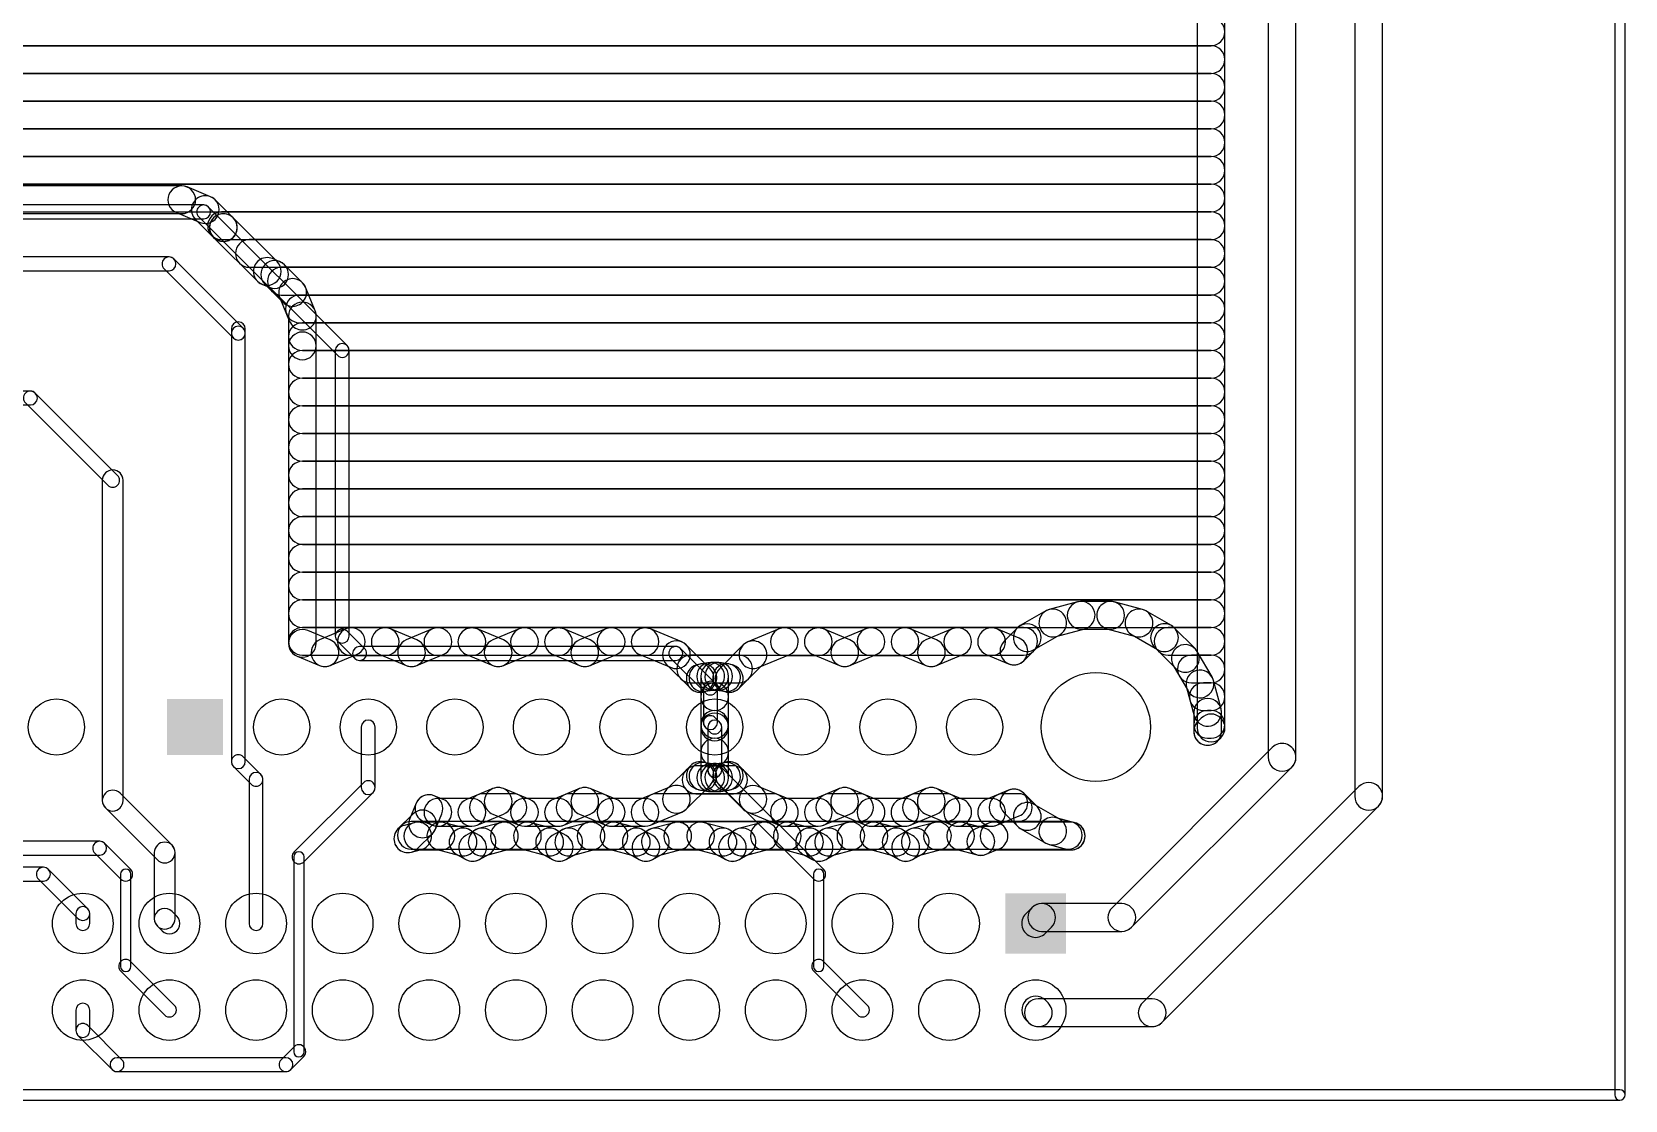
# Model space of a CAD drawing. Extents: x 0.2 to 70.4, y 8.5 to 70.6.
# Drawn here: x 23.66 to 70.38, y 8.48 to 39.83 of the extents above; entities that cross this region are included whole.
import ezdxf

# ---------------------------------------------------------------- set-up
doc = ezdxf.new("R2010")
doc.units = 0
for name, color, linetype in [('16', 175, 'CONTINUOUS'), ('17', 82, 'CONTINUOUS'), ('20', 213, 'CONTINUOUS')]:
    doc.layers.add(name, color=color, linetype=linetype)

# ---------------------------------------------------------------- blocks, each defined once
blk = doc.blocks.new('ROUNDP')
blk.add_circle((0, 0), 0.5)
blk = doc.blocks.new('SQUAREP')
blk.add_solid([(-0.5, -0.5), (0.5, -0.5), (-0.5, 0.5), (0.5, 0.5)])

msp = doc.modelspace()

# ---------------------------------------------------------------- linework, layer by layer
at = {"layer": '16'}
for points in [[(62.4586, 58.166), (62.4586, 17.399, 1), (63.2714, 17.399), (63.2714, 58.166, 1)], [(59.9186, 56.642), (59.9186, 18.542, 1), (60.7314, 18.542), (60.7314, 56.642, 1)], [(57.8358, 55.7793), (57.8358, 19.4047, 1), (58.6486, 19.4047), (58.6486, 55.7793, 1)], [(16.2697, 39.4208), (58.2422, 39.4208, 1), (58.2422, 40.2336), (16.2697, 40.2336, 1)], [(16.3068, 38.608), (58.2422, 38.608, 1), (58.2422, 39.4208), (16.3068, 39.4208, 1)], [(15.8125, 37.7952), (58.2422, 37.7952, 1), (58.2422, 38.608), (15.8125, 38.608, 1)], [(13.0075, 36.9824), (58.2422, 36.9824, 1), (58.2422, 37.7952), (13.0075, 37.7952, 1)], [(8.8811, 36.1696), (58.2422, 36.1696, 1), (58.2422, 36.9824), (8.8811, 36.9824, 1)], [(9.4125, 35.3568), (58.2422, 35.3568, 1), (58.2422, 36.1696), (9.4125, 36.1696, 1)], [(9.6178, 34.544), (58.2422, 34.544, 1), (58.2422, 35.3568), (9.6178, 35.3568, 1)], [(28.0599, 35.306), (9.6686, 35.306, 1), (9.6686, 34.4932), (28.0599, 34.4932, 1)], [(28.9062, 34.9889), (28.2154, 35.2751, 1), (27.9044, 34.5241), (28.5952, 34.238, 1)], [(16.637, 34.3408), (28.702, 34.3408, 1), (28.702, 34.7472), (16.637, 34.7472, 1)], [(29.5668, 34.3721), (29.0381, 34.9008, 1), (28.4633, 34.3261), (28.9921, 33.7973, 1)], [(28.5583, 34.4003), (32.6223, 30.3363, 1), (32.9097, 30.6237), (28.8457, 34.6877, 1)], [(29.2266, 33.7312), (58.2422, 33.7312, 1), (58.2422, 34.544), (29.2266, 34.544, 1)], [(30.8533, 33.0856), (29.5668, 34.3721, 1), (28.9921, 33.7973), (30.2785, 32.5109, 1)], [(29.6858, 34.0847), (29.6858, 34.0847, 1), (28.873, 34.0847), (28.873, 34.0847, 1)], [(30.0393, 32.9184), (58.2422, 32.9184, 1), (58.2422, 33.7312), (30.0393, 33.7312, 1)], [(8.89, 32.8168), (27.686, 32.8168, 1), (27.686, 33.2232), (8.89, 33.2232, 1)], [(27.5423, 32.8763), (29.5743, 30.8443, 1), (29.8617, 31.1317), (27.8297, 33.1637, 1)], [(30.9382, 33.0839), (30.7214, 33.1737, 1), (30.4104, 32.4228), (30.6272, 32.333, 1)], [(31.5988, 32.4671), (31.0701, 32.9958, 1), (30.4953, 32.4211), (31.0241, 31.8923, 1)], [(30.9792, 32.1056), (58.2422, 32.1056, 1), (58.2422, 32.9184), (30.9792, 32.9184, 1)], [(31.9731, 31.6444), (31.6869, 32.3352, 1), (30.936, 32.0242), (31.2221, 31.3334, 1)], [(31.5105, 31.2928), (58.2422, 31.2928, 1), (58.2422, 32.1056), (31.5105, 32.1056, 1)], [(32.004, 30.6141), (32.004, 31.4889, 1), (31.1912, 31.4889), (31.1912, 30.6141, 1)], [(29.5148, 31.115), (29.5148, 30.988, 1), (29.9212, 30.988), (29.9212, 31.115, 1)], [(29.5148, 30.988), (29.5148, 18.415, 1), (29.9212, 18.415), (29.9212, 30.988, 1)], [(31.5976, 30.48), (58.2422, 30.48, 1), (58.2422, 31.2928), (31.5976, 31.2928, 1)], [(32.004, 21.8865), (32.004, 30.6141, 1), (31.1912, 30.6141), (31.1912, 21.8865, 1)], [(31.5976, 29.6672), (58.2422, 29.6672, 1), (58.2422, 30.48), (31.5976, 30.48, 1)], [(32.5628, 30.48), (32.5628, 22.098, 1), (32.9692, 22.098), (32.9692, 30.48, 1)], [(31.5976, 28.8544), (58.2422, 28.8544, 1), (58.2422, 29.6672), (31.5976, 29.6672, 1)], [(14.986, 28.8798), (23.622, 28.8798, 1), (23.622, 29.2862), (14.986, 29.2862, 1)], [(23.4783, 28.9393), (25.8913, 26.5263, 1), (26.1787, 26.8137), (23.7657, 29.2267, 1)], [(31.5976, 28.0416), (58.2422, 28.0416, 1), (58.2422, 28.8544), (31.5976, 28.8544, 1)], [(31.5976, 27.2288), (58.2422, 27.2288, 1), (58.2422, 28.0416), (31.5976, 28.0416, 1)], [(31.5976, 26.416), (58.2422, 26.416, 1), (58.2422, 27.2288), (31.5976, 27.2288, 1)], [(25.7302, 26.67), (25.7302, 17.272, 1), (26.3398, 17.272), (26.3398, 26.67, 1)], [(31.5976, 25.6032), (58.2422, 25.6032, 1), (58.2422, 26.416), (31.5976, 26.416, 1)], [(31.5976, 24.7904), (58.2422, 24.7904, 1), (58.2422, 25.6032), (31.5976, 25.6032, 1)], [(31.5976, 23.9776), (58.2422, 23.9776, 1), (58.2422, 24.7904), (31.5976, 24.7904, 1)], [(31.5976, 23.1648), (58.2422, 23.1648, 1), (58.2422, 23.9776), (31.5976, 23.9776, 1)], [(31.5976, 22.352), (58.2422, 22.352, 1), (58.2422, 23.1648), (31.5976, 23.1648, 1)], [(54.3274, 23.1001), (53.4941, 22.8769, 1), (53.7045, 22.0918), (54.5378, 22.315, 1)], [(55.2954, 23.114), (54.4326, 23.114, 1), (54.4326, 22.3012), (55.2954, 22.3012, 1)], [(56.2339, 22.8769), (55.4006, 23.1001, 1), (55.1902, 22.315), (56.0235, 22.0918, 1)], [(52.5647, 22.3403), (52.1734, 21.9489, 1), (52.7481, 21.3742), (53.1395, 21.7656, 1)], [(53.3961, 22.8363), (52.6489, 22.4049, 1), (53.0553, 21.701), (53.8025, 22.1324, 1)], [(57.0791, 22.4049), (56.3319, 22.8363, 1), (55.9255, 22.1324), (56.6727, 21.701, 1)], [(57.7733, 21.7302), (57.1632, 22.3403, 1), (56.5885, 21.7656), (57.1986, 21.1555, 1)], [(31.5976, 21.5392), (52.7448, 21.5392, 1), (52.7448, 22.352), (31.5976, 22.352, 1)], [(32.4135, 21.9884), (31.7531, 22.262, 1), (31.4421, 21.5111), (32.1025, 21.2375, 1)], [(32.8748, 22.3084), (32.1025, 21.9884, 1), (32.4135, 21.2375), (33.1859, 21.5574, 1)], [(32.6223, 21.9543), (33.1303, 21.4463, 1), (33.4177, 21.7337), (32.9097, 22.2417, 1)], [(34.0257, 22.3393), (33.0303, 22.3393, 1), (33.0303, 21.5265), (34.0257, 21.5265, 1)], [(34.9535, 21.9884), (34.1812, 22.3084, 1), (33.8701, 21.5574), (34.6425, 21.2375, 1)], [(35.4148, 22.3084), (34.6425, 21.9884, 1), (34.9535, 21.2375), (35.7259, 21.5574, 1)], [(36.5657, 22.3393), (35.5703, 22.3393, 1), (35.5703, 21.5265), (36.5657, 21.5265, 1)], [(37.4935, 21.9884), (36.7212, 22.3084, 1), (36.4101, 21.5574), (37.1825, 21.2375, 1)], [(37.9548, 22.3084), (37.1825, 21.9884, 1), (37.4935, 21.2375), (38.2659, 21.5574, 1)], [(39.1057, 22.3393), (38.1103, 22.3393, 1), (38.1103, 21.5265), (39.1057, 21.5265, 1)], [(40.0335, 21.9884), (39.2612, 22.3084, 1), (38.9501, 21.5574), (39.7225, 21.2375, 1)], [(40.4948, 22.3084), (39.7225, 21.9884, 1), (40.0335, 21.2375), (40.8059, 21.5574, 1)], [(41.6457, 22.3393), (40.6503, 22.3393, 1), (40.6503, 21.5265), (41.6457, 21.5265, 1)], [(42.7207, 21.9275), (41.8012, 22.3084, 1), (41.4901, 21.5574), (42.4097, 21.1765, 1)], [(43.5496, 21.1424), (42.8526, 21.8394, 1), (42.2778, 21.2646), (42.9748, 20.5676, 1)], [(44.5234, 21.8394), (43.8264, 21.1424, 1), (44.4012, 20.5676), (45.0982, 21.2646, 1)], [(45.5748, 22.3084), (44.6553, 21.9275, 1), (44.9663, 21.1765), (45.8859, 21.5574, 1)], [(46.7257, 22.3393), (45.7303, 22.3393, 1), (45.7303, 21.5265), (46.7257, 21.5265, 1)], [(47.6535, 21.9884), (46.8812, 22.3084, 1), (46.5701, 21.5574), (47.3425, 21.2375, 1)], [(48.1148, 22.3084), (47.3425, 21.9884, 1), (47.6535, 21.2375), (48.4259, 21.5574, 1)], [(49.2657, 22.3393), (48.2703, 22.3393, 1), (48.2703, 21.5265), (49.2657, 21.5265, 1)], [(50.1935, 21.9884), (49.4212, 22.3084, 1), (49.1101, 21.5574), (49.8825, 21.2375, 1)], [(50.6548, 22.3084), (49.8825, 21.9884, 1), (50.1935, 21.2375), (50.9659, 21.5574, 1)], [(51.8057, 22.3393), (50.8103, 22.3393, 1), (50.8103, 21.5265), (51.8057, 21.5265, 1)], [(52.6163, 22.037), (51.9612, 22.3084, 1), (51.6501, 21.5574), (52.3052, 21.2861, 1)], [(56.9832, 21.5392), (58.2422, 21.5392, 1), (58.2422, 22.352), (56.9832, 22.352, 1)], [(33.274, 21.3868), (42.545, 21.3868, 1), (42.545, 21.7932), (33.274, 21.7932, 1)], [(42.4013, 21.4463), (43.4173, 20.4303, 1), (43.7047, 20.7177), (42.6887, 21.7337, 1)], [(42.9844, 20.7264), (44.3916, 20.7264, 1), (44.3916, 21.5392), (42.9844, 21.5392, 1)], [(58.2693, 20.8989), (57.8379, 21.6461, 1), (57.134, 21.2397), (57.5654, 20.4925, 1)], [(57.665, 20.7264), (58.2422, 20.7264, 1), (58.2422, 21.5392), (57.665, 21.5392, 1)], [(43.2145, 21.2668), (43.1366, 21.2415, 1), (43.3878, 20.4685), (43.4656, 20.4938, 1)], [(43.5075, 21.3183), (43.2765, 21.2817, 1), (43.4036, 20.4789), (43.6346, 20.5155, 1)], [(43.688, 21.3233), (43.5711, 21.3233, 1), (43.5711, 20.5105), (43.688, 20.5105, 1)], [(43.8049, 21.3233), (43.688, 21.3233, 1), (43.688, 20.5105), (43.8049, 20.5105, 1)], [(43.2816, 20.9169), (43.2816, 19.431, 1), (44.0944, 19.431), (44.0944, 20.9169, 1)], [(44.0944, 19.431), (44.0944, 20.9169, 1), (43.2816, 20.9169), (43.2816, 19.431, 1)], [(44.0995, 21.2817), (43.8685, 21.3183, 1), (43.7414, 20.5155), (43.9724, 20.4789, 1)], [(44.2394, 21.2415), (44.1615, 21.2668, 1), (43.9104, 20.4938), (43.9882, 20.4685, 1)], [(58.5331, 19.9676), (58.3099, 20.8009, 1), (57.5248, 20.5905), (57.748, 19.7572, 1)], [(43.688, 19.9136), (43.688, 19.9136, 1), (43.688, 20.7264), (43.688, 20.7264, 1)], [(43.3578, 20.574), (43.3578, 19.558, 1), (43.7642, 19.558), (43.7642, 20.574, 1)], [(58.018, 19.9136), (58.2422, 19.9136, 1), (58.2422, 20.7264), (58.018, 20.7264, 1)], [(58.547, 19.3031), (58.547, 19.8624, 1), (57.7342, 19.8624), (57.7342, 19.3031, 1)], [(33.3248, 19.431), (33.3248, 17.653, 1), (33.7312, 17.653), (33.7312, 19.431, 1)], [(43.688, 19.1008), (43.688, 19.1008, 1), (43.688, 19.9136), (43.688, 19.9136, 1)], [(44.0944, 17.9451), (44.0944, 19.431, 1), (43.2816, 19.431), (43.2816, 17.9451, 1)], [(43.688, 19.0246), (43.688, 19.0246, 1), (43.688, 19.8374), (43.688, 19.8374, 1)], [(43.2816, 19.431), (43.2816, 17.9451, 1), (44.0944, 17.9451), (44.0944, 19.431, 1)], [(43.688, 19.8374), (43.688, 19.8374, 1), (43.688, 19.0246), (43.688, 19.0246, 1)], [(43.4173, 19.4143), (43.5443, 19.2873, 1), (43.8317, 19.5747), (43.7047, 19.7017, 1)], [(43.4848, 19.431), (43.4848, 18.161, 1), (43.8912, 18.161), (43.8912, 19.431, 1)], [(58.1406, 19.1008), (58.2422, 19.1008, 1), (58.2422, 19.9136), (58.1406, 19.9136, 1)], [(57.9548, 19.6921), (57.8532, 19.5905, 1), (58.428, 19.0158), (58.5296, 19.1174, 1)], [(43.688, 18.288), (43.688, 18.288, 1), (43.688, 19.1008), (43.688, 19.1008, 1)], [(60.0376, 18.8294), (55.3386, 14.1304, 1), (55.9134, 13.5556), (60.6124, 18.2546, 1)], [(29.5743, 18.2713), (30.0943, 17.7513, 1), (30.3817, 18.0387), (29.8617, 18.5587, 1)], [(42.8526, 17.0226), (43.5496, 17.7196, 1), (42.9748, 18.2944), (42.2778, 17.5974, 1)], [(43.1368, 17.4752), (44.2392, 17.4752, 1), (44.2392, 18.288), (43.1368, 18.288, 1)], [(43.1366, 17.6205), (43.2145, 17.5952, 1), (43.4656, 18.3682), (43.3878, 18.3935, 1)], [(43.2765, 17.5803), (43.5075, 17.5437, 1), (43.6346, 18.3465), (43.4036, 18.3831, 1)], [(43.5711, 17.5387), (43.688, 17.5387, 1), (43.688, 18.3515), (43.5711, 18.3515, 1)], [(43.688, 17.5387), (43.8049, 17.5387, 1), (43.8049, 18.3515), (43.688, 18.3515, 1)], [(43.8685, 17.5437), (44.0995, 17.5803, 1), (43.9724, 18.3831), (43.7414, 18.3465, 1)], [(43.5443, 18.0173), (46.5923, 14.9693, 1), (46.8797, 15.2567), (43.8317, 18.3047, 1)], [(44.1615, 17.5952), (44.2394, 17.6205, 1), (43.9882, 18.3935), (43.9104, 18.3682, 1)], [(43.8264, 17.7196), (44.5234, 17.0226, 1), (45.0982, 17.5974), (44.4012, 18.2944, 1)], [(30.4412, 13.667), (30.4412, 17.895, 1), (30.0348, 17.895), (30.0348, 13.667, 1)], [(33.3843, 17.7967), (31.3523, 15.7647, 1), (31.6397, 15.4773), (33.6717, 17.5093, 1)], [(62.5776, 17.6864), (56.2276, 11.3364, 1), (56.8024, 10.7616), (63.1524, 17.1116, 1)], [(25.8195, 17.0565), (27.3435, 15.5325, 1), (27.7745, 15.9635), (26.2505, 17.4875, 1)], [(35.4969, 16.4328), (35.6831, 16.8824, 1), (34.9322, 17.1934), (34.746, 16.7438, 1)], [(35.1522, 16.6624), (35.4148, 16.5536, 1), (35.7259, 17.3046), (35.4632, 17.4134, 1)], [(35.5703, 16.5227), (36.5657, 16.5227, 1), (36.5657, 17.3355), (35.5703, 17.3355, 1)], [(36.7212, 16.5536), (37.4935, 16.8736, 1), (37.1825, 17.6245), (36.4101, 17.3046, 1)], [(36.9029, 16.6624), (37.7731, 16.6624, 1), (37.7731, 17.4752), (36.9029, 17.4752, 1)], [(37.1825, 16.8736), (37.9548, 16.5536, 1), (38.2659, 17.3046), (37.4935, 17.6245, 1)], [(38.1103, 16.5227), (39.1057, 16.5227, 1), (39.1057, 17.3355), (38.1103, 17.3355, 1)], [(39.2612, 16.5536), (40.0335, 16.8736, 1), (39.7225, 17.6245), (38.9501, 17.3046, 1)], [(39.4429, 16.6624), (40.3131, 16.6624, 1), (40.3131, 17.4752), (39.4429, 17.4752, 1)], [(39.7225, 16.8736), (40.4948, 16.5536, 1), (40.8059, 17.3046), (40.0335, 17.6245, 1)], [(40.6503, 16.5227), (41.6457, 16.5227, 1), (41.6457, 17.3355), (40.6503, 17.3355, 1)], [(41.8012, 16.5536), (42.7207, 16.9345, 1), (42.4097, 17.6855), (41.4901, 17.3046, 1)], [(41.9829, 16.6624), (45.3931, 16.6624, 1), (45.3931, 17.4752), (41.9829, 17.4752, 1)], [(44.6553, 16.9345), (45.5748, 16.5536, 1), (45.8859, 17.3046), (44.9663, 17.6855, 1)], [(45.7303, 16.5227), (46.7257, 16.5227, 1), (46.7257, 17.3355), (45.7303, 17.3355, 1)], [(46.8812, 16.5536), (47.6535, 16.8736, 1), (47.3425, 17.6245), (46.5701, 17.3046, 1)], [(47.0629, 16.6624), (47.9331, 16.6624, 1), (47.9331, 17.4752), (47.0629, 17.4752, 1)], [(47.3425, 16.8736), (48.1148, 16.5536, 1), (48.4259, 17.3046), (47.6535, 17.6245, 1)], [(48.2703, 16.5227), (49.2657, 16.5227, 1), (49.2657, 17.3355), (48.2703, 17.3355, 1)], [(49.4212, 16.5536), (50.1935, 16.8736, 1), (49.8825, 17.6245), (49.1101, 17.3046, 1)], [(49.6029, 16.6624), (50.4731, 16.6624, 1), (50.4731, 17.4752), (49.6029, 17.4752, 1)], [(49.8825, 16.8736), (50.6548, 16.5536, 1), (50.9659, 17.3046), (50.1935, 17.6245, 1)], [(50.8103, 16.5227), (51.8057, 16.5227, 1), (51.8057, 17.3355), (50.8103, 17.3355, 1)], [(51.9612, 16.5536), (52.6163, 16.825, 1), (52.3052, 17.5759), (51.6501, 17.3046, 1)], [(52.1429, 16.6624), (52.5924, 16.6624, 1), (52.5924, 17.4752), (52.1429, 17.4752, 1)], [(52.1734, 16.9131), (52.5647, 16.5217, 1), (53.1395, 17.0964), (52.7481, 17.4878, 1)], [(34.9743, 15.8664), (35.4088, 16.3009, 1), (34.8341, 16.8757), (34.3996, 16.4412, 1)], [(52.6489, 16.4571), (53.3961, 16.0257, 1), (53.8025, 16.7296), (53.0553, 17.161, 1)], [(34.8751, 16.6249), (34.5818, 16.5464, 1), (34.7921, 15.7613), (35.0854, 15.8398, 1)], [(34.7891, 15.8496), (54.0535, 15.8496, 1), (54.0535, 16.6624), (34.7891, 16.6624, 1)], [(35.6557, 16.6388), (34.9803, 16.6388, 1), (34.9803, 15.826), (35.6557, 15.826, 1)], [(36.4134, 16.4501), (35.7609, 16.6249, 1), (35.5506, 15.8398), (36.203, 15.665, 1)], [(36.7912, 16.248), (36.5114, 16.4095, 1), (36.105, 15.7056), (36.3848, 15.5441, 1)], [(36.6646, 16.4095), (36.3848, 16.248, 1), (36.7912, 15.5441), (37.071, 15.7056, 1)], [(37.4151, 16.6249), (36.7626, 16.4501, 1), (36.973, 15.665), (37.6254, 15.8398, 1)], [(38.1957, 16.6388), (37.5203, 16.6388, 1), (37.5203, 15.826), (38.1957, 15.826, 1)], [(38.9534, 16.4501), (38.3009, 16.6249, 1), (38.0906, 15.8398), (38.743, 15.665, 1)], [(39.3312, 16.248), (39.0514, 16.4095, 1), (38.645, 15.7056), (38.9248, 15.5441, 1)], [(39.2046, 16.4095), (38.9248, 16.248, 1), (39.3312, 15.5441), (39.611, 15.7056, 1)], [(39.9551, 16.6249), (39.3026, 16.4501, 1), (39.513, 15.665), (40.1654, 15.8398, 1)], [(40.7357, 16.6388), (40.0603, 16.6388, 1), (40.0603, 15.826), (40.7357, 15.826, 1)], [(41.4934, 16.4501), (40.8409, 16.6249, 1), (40.6306, 15.8398), (41.283, 15.665, 1)], [(41.8712, 16.248), (41.5914, 16.4095, 1), (41.185, 15.7056), (41.4648, 15.5441, 1)], [(41.7446, 16.4095), (41.4648, 16.248, 1), (41.8712, 15.5441), (42.151, 15.7056, 1)], [(42.4951, 16.6249), (41.8426, 16.4501, 1), (42.053, 15.665), (42.7054, 15.8398, 1)], [(43.2757, 16.6388), (42.6003, 16.6388, 1), (42.6003, 15.826), (43.2757, 15.826, 1)], [(44.0334, 16.4501), (43.3809, 16.6249, 1), (43.1706, 15.8398), (43.823, 15.665, 1)], [(44.4112, 16.248), (44.1314, 16.4095, 1), (43.725, 15.7056), (44.0048, 15.5441, 1)], [(44.2846, 16.4095), (44.0048, 16.248, 1), (44.4112, 15.5441), (44.691, 15.7056, 1)], [(45.0351, 16.6249), (44.3826, 16.4501, 1), (44.593, 15.665), (45.2454, 15.8398, 1)], [(45.8157, 16.6388), (45.1403, 16.6388, 1), (45.1403, 15.826), (45.8157, 15.826, 1)], [(46.5734, 16.4501), (45.9209, 16.6249, 1), (45.7106, 15.8398), (46.363, 15.665, 1)], [(46.9512, 16.248), (46.6714, 16.4095, 1), (46.265, 15.7056), (46.5448, 15.5441, 1)], [(46.8246, 16.4095), (46.5448, 16.248, 1), (46.9512, 15.5441), (47.231, 15.7056, 1)], [(47.5751, 16.6249), (46.9226, 16.4501, 1), (47.133, 15.665), (47.7854, 15.8398, 1)], [(48.3557, 16.6388), (47.6803, 16.6388, 1), (47.6803, 15.826), (48.3557, 15.826, 1)], [(49.1134, 16.4501), (48.4609, 16.6249, 1), (48.2506, 15.8398), (48.903, 15.665, 1)], [(49.4912, 16.248), (49.2114, 16.4095, 1), (48.805, 15.7056), (49.0848, 15.5441, 1)], [(49.3646, 16.4095), (49.0848, 16.248, 1), (49.4912, 15.5441), (49.771, 15.7056, 1)], [(50.1151, 16.6249), (49.4626, 16.4501, 1), (49.673, 15.665), (50.3254, 15.8398, 1)], [(50.8957, 16.6388), (50.2203, 16.6388, 1), (50.2203, 15.826), (50.8957, 15.826, 1)], [(51.5959, 16.4655), (51.0009, 16.6249, 1), (50.7906, 15.8398), (51.3855, 15.6804, 1)], [(51.72, 16.6079), (51.3352, 16.4484, 1), (51.6462, 15.6975), (52.0311, 15.8569, 1)], [(54.1415, 16.6388), (51.8755, 16.6388, 1), (51.8755, 15.826), (54.1415, 15.826, 1)], [(53.4941, 15.9851), (54.0364, 15.8398, 1), (54.2467, 16.6249), (53.7045, 16.7702, 1)], [(13.843, 15.6718), (25.654, 15.6718, 1), (25.654, 16.0782), (13.843, 16.0782, 1)], [(25.5103, 15.7313), (26.2723, 14.9693, 1), (26.5597, 15.2567), (25.7977, 16.0187, 1)], [(27.2542, 15.748), (27.2542, 13.806, 1), (27.8638, 13.806), (27.8638, 15.748, 1)], [(31.3436, 15.621), (31.3436, 9.906, 1), (31.6484, 9.906), (31.6484, 15.621, 1)], [(24.003, 15.3162), (12.7, 15.3162, 1), (12.7, 14.9098), (24.003, 14.9098, 1)], [(25.3017, 14.1017), (24.1467, 15.2567, 1), (23.8593, 14.9693), (25.0143, 13.8143, 1)], [(26.2636, 15.113), (26.2636, 12.409, 1), (26.5684, 12.409), (26.5684, 15.113, 1)], [(46.5836, 15.113), (46.5836, 12.409, 1), (46.8884, 12.409), (46.8884, 15.113, 1)], [(25.3612, 13.667), (25.3612, 13.958, 1), (24.9548, 13.958), (24.9548, 13.667, 1)], [(27.3435, 13.5905), (27.4825, 13.4515, 1), (27.9135, 13.8825), (27.7745, 14.0215, 1)], [(52.9866, 14.1304), (52.8106, 13.9544, 1), (53.3854, 13.3796), (53.5614, 13.5556, 1)], [(55.626, 14.2494), (53.274, 14.2494, 1), (53.274, 13.4366), (55.626, 13.4366, 1)], [(26.2723, 12.2653), (27.5543, 10.9833, 1), (27.8417, 11.2707), (26.5597, 12.5527, 1)], [(46.5923, 12.2653), (47.8743, 10.9833, 1), (48.1617, 11.2707), (46.8797, 12.5527, 1)], [(24.9548, 11.127), (24.9548, 10.529, 1), (25.3612, 10.529), (25.3612, 11.127, 1)], [(53.4634, 11.3364), (53.3854, 11.4144, 1), (52.8106, 10.8396), (52.8886, 10.7616, 1)], [(56.515, 11.4554), (53.176, 11.4554, 1), (53.176, 10.6426), (56.515, 10.6426, 1)], [(25.0143, 10.3853), (26.0183, 9.3813, 1), (26.3057, 9.6687), (25.3017, 10.6727, 1)], [(31.2587, 9.3813), (31.6397, 9.7623, 1), (31.3523, 10.0497), (30.9713, 9.6687, 1)], [(26.162, 9.3218), (31.115, 9.3218, 1), (31.115, 9.7282), (26.162, 9.7282, 1)]]:
    msp.add_lwpolyline(points, format="xyb", close=True, dxfattribs=at)
at = {"layer": '20'}
for points in [[(70.3834, 8.636), (70.3834, 70.485, 1), (70.0786, 70.485), (70.0786, 8.636, 1)], [(0.381, 8.4836), (70.231, 8.4836, 1), (70.231, 8.7884), (0.381, 8.7884, 1)]]:
    msp.add_lwpolyline(points, format="xyb", close=True, dxfattribs=at)
msp.add_circle((54.864, 19.431), 1.6002, dxfattribs=at)

# ---------------------------------------------------------------- block references
at = {"layer": '17', "rotation": 180}
for name, p, xscale, yscale in [('ROUNDP', (24.384, 19.431), 1.651, 1.651), ('SQUAREP', (28.448, 19.431), 1.651, 1.651), ('ROUNDP', (30.988, 19.431), 1.651, 1.651), ('ROUNDP', (33.528, 19.431), 1.651, 1.651), ('ROUNDP', (36.068, 19.431), 1.651, 1.651), ('ROUNDP', (38.608, 19.431), 1.651, 1.651), ('ROUNDP', (41.148, 19.431), 1.651, 1.651), ('ROUNDP', (43.688, 19.431), 1.651, 1.651), ('ROUNDP', (46.228, 19.431), 1.651, 1.651), ('ROUNDP', (48.768, 19.431), 1.651, 1.651), ('ROUNDP', (51.308, 19.431), 1.651, 1.651), ('ROUNDP', (25.158, 13.667), 1.778, 1.778), ('ROUNDP', (27.698, 13.667), 1.778, 1.778), ('ROUNDP', (30.238, 13.667), 1.778, 1.778), ('ROUNDP', (32.778, 13.667), 1.778, 1.778), ('ROUNDP', (35.318, 13.667), 1.778, 1.778), ('ROUNDP', (37.858, 13.667), 1.778, 1.778), ('ROUNDP', (40.398, 13.667), 1.778, 1.778), ('ROUNDP', (42.938, 13.667), 1.778, 1.778), ('ROUNDP', (45.478, 13.667), 1.778, 1.778), ('ROUNDP', (48.018, 13.667), 1.778, 1.778), ('ROUNDP', (50.558, 13.667), 1.778, 1.778), ('SQUAREP', (53.098, 13.667), 1.778, 1.778), ('ROUNDP', (25.158, 11.127), 1.778, 1.778), ('ROUNDP', (27.698, 11.127), 1.778, 1.778), ('ROUNDP', (30.238, 11.127), 1.778, 1.778), ('ROUNDP', (32.778, 11.127), 1.778, 1.778), ('ROUNDP', (35.318, 11.127), 1.778, 1.778), ('ROUNDP', (37.858, 11.127), 1.778, 1.778), ('ROUNDP', (40.398, 11.127), 1.778, 1.778), ('ROUNDP', (42.938, 11.127), 1.778, 1.778), ('ROUNDP', (45.478, 11.127), 1.778, 1.778), ('ROUNDP', (48.018, 11.127), 1.778, 1.778), ('ROUNDP', (50.558, 11.127), 1.778, 1.778), ('ROUNDP', (53.098, 11.127), 1.778, 1.778)]:
    msp.add_blockref(name, p, dxfattribs=dict(at, xscale=xscale, yscale=yscale))

doc.saveas('drawing.dxf')
